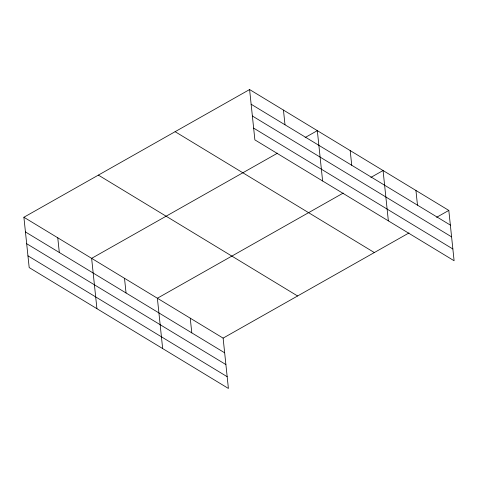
<?xml version="1.0" encoding="UTF-8"?>
<svg xmlns="http://www.w3.org/2000/svg" width="478" height="478" viewBox="0 0 478 478"><rect width="100%" height="100%" fill="white"/><g stroke="black" fill="none" stroke-linecap="round" stroke-linejoin="round"><path stroke-width="0.72" d="M23.9 217.251L223.118 338.119L228.406 388.453L29.188 267.584L23.9 217.251L249.594 89.547L448.812 210.416L454.1 260.749L254.882 139.881L249.594 89.547M277.521 153.163L91.633 258.347L96.926 308.68M305.125 137.544L317.326 130.643L322.62 180.977M343.258 193.052L157.376 298.236L162.663 348.57M370.868 177.428L383.069 170.526L388.357 220.86M223.118 338.119L409.001 232.935M436.611 217.317L448.812 210.416M251.135 104.24L450.354 225.102M252.372 115.999L451.591 236.867M253.645 128.116L452.863 248.984M175.115 131.689L374.334 252.557M98.378 175.109L297.597 295.978M25.442 231.944L224.66 352.812M26.678 243.708L225.897 364.571M27.957 255.826L227.169 376.694M415.938 190.471L417.485 205.164M350.195 150.582L351.742 165.274M283.46 110.095L285.002 124.788M190.244 318.175L191.792 332.867M124.507 278.292L126.049 292.984M57.766 237.799L59.314 252.492"/></g></svg>
